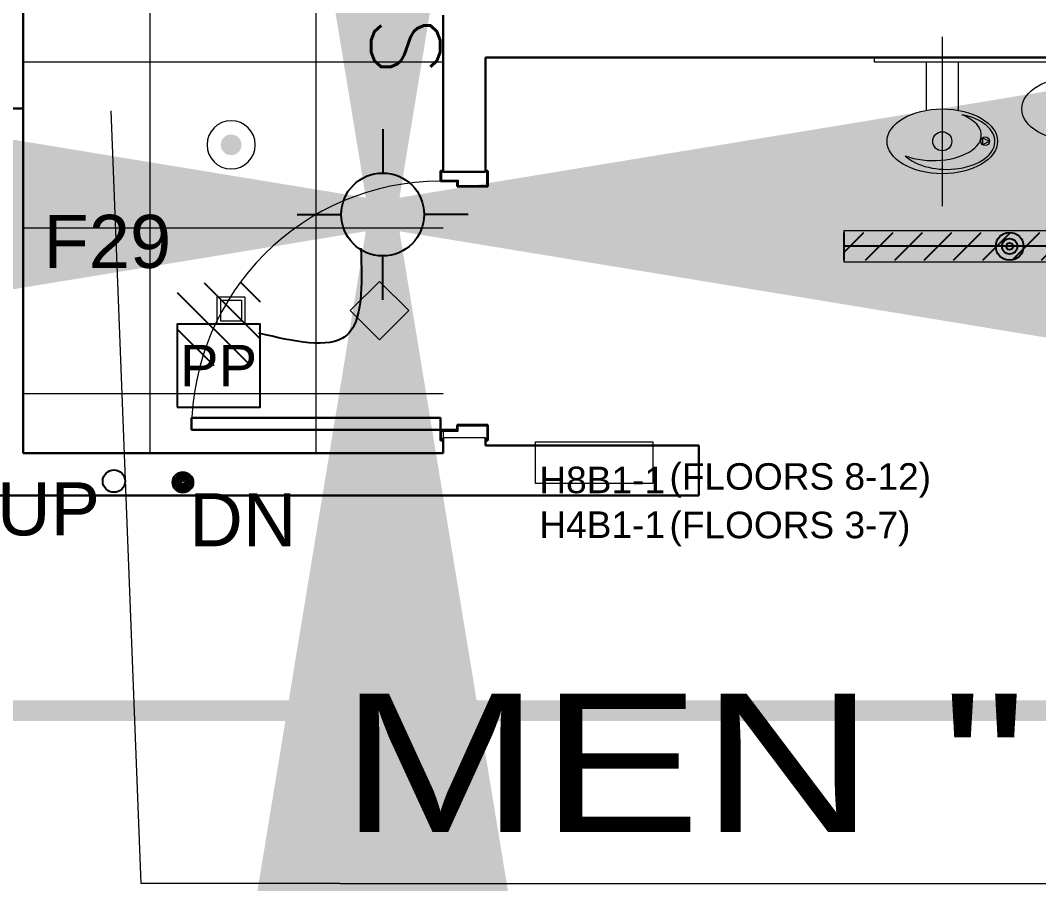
# Model space of a CAD drawing. Header units: inches. Extents: x -26500 to 0, y -3347 to 2257.
# Drawn here: x -21962.3 to -21814.9, y 487.7 to 612.7 of the extents above; entities that cross this region are included whole.
import ezdxf
from ezdxf.enums import TextEntityAlignment as Align

# ---------------------------------------------------------------- set-up
doc = ezdxf.new("R2010")
doc.units = ezdxf.units.IN
doc.header["$LTSCALE"] = 48
doc.header["$MEASUREMENT"] = 0
doc.linetypes.add('CENTER2', pattern=[1.125, 0.75, -0.125, 0.125, -0.125])
doc.linetypes.add('DASHED2', pattern=[0.375, 0.25, -0.125])
for name, color, linetype in [('A-Detl-Iden', 3, 'Continuous'), ('A104$0$A-AREA-IDEN', 8, 'Continuous'), ('A104$0$A-DOOR', 8, 'Continuous'), ('A104$0$A-DOOR-FRAM', 8, 'Continuous'), ('A104$0$A-FLOR-PFIX', 8, 'Continuous'), ('A104$0$A-FLOR-SPCL', 8, 'Continuous'), ('A104$0$A-WALL-FULL-INTR', 8, 'Continuous'), ('A604$0$A-CLNG-LITE', 3, 'Continuous'), ('A604$0$A-CLNG-MECH-SUPP', 8, 'Continuous'), ('A604$0$A-CLNG-PATT', 8, 'Continuous'), ('A604$0$br604_br604 - E-Lite', 3, 'Continuous'), ('E-Emer-lite', 1, 'Continuous'), ('E-Lite', 53, 'Continuous'), ('E-Lite-Circ', 52, 'Continuous'), ('E-Lite-Emer', 13, 'Continuous'), ('E-Lite-Swch @ 48', 53, 'Continuous'), ('E-Lite-Swch @ 96', 53, 'Continuous'), ('E-TEXT', 6, 'Continuous'), ('EWIRE', 2, 'Continuous'), ('EWIRE @ 48', 2, 'Continuous'), ('XREF', 7, 'Continuous')]:
    doc.layers.add(name, color=color, linetype=linetype)
doc.styles.add('A104$0$Arial', font='arial.ttf', dxfattribs={"height": 0.076839})
doc.styles.add('M08', font='arial.ttf', dxfattribs={"height": 7.68})
doc.styles.add('MAMEP ANNO', font='arial.ttf', dxfattribs={"height": 0.101562})
doc.styles.get("Standard").update_dxf_attribs({"font": 'simplex.shx'})
doc.dimstyles.new('STANDARD_WS', dxfattribs={"dimscale": 3.333333, "dimtxt": 0.18, "dimasz": 0.18, "dimexe": 0.18, "dimexo": 0.0625, "dimgap": 0.09, "dimtad": 0, "dimtih": 1, "dimtoh": 1, "dimdec": 4, "dimzin": 0, "dimdsep": 46, "dimlunit": 4, "dimtxsty": 'Standard', "dimcen": 0.09, "dimadec": 0, "dimazin": 0, "dimtfac": 1, "dimtdec": 4, "dimtofl": 0, "dimtmove": 0, "dimatfit": 3, "dimfxl": 1, "dimfrac": 2, "dimtolj": 1, "dimtzin": 0, "dimarcsym": 0})

# ---------------------------------------------------------------- blocks, each defined once
blk = doc.blocks.new('A104')
at = {"layer": 'A104$0$A-AREA-IDEN', "lineweight": 0}
blk.add_line((-21916.0803, 487.7276, 0.2066), (-21944.8242, 487.7276, 0.2066), dxfattribs=at)
at = {"layer": 'A104$0$A-AREA-IDEN', "lineweight": 13}
blk.add_line((-21916.0803, 487.7276, 0.2066), (-21764.1841, 487.7276, 0.2066), dxfattribs=at)
at = {"layer": 'A104$0$A-AREA-IDEN', "lineweight": 0, "elevation": 0.2066, "flags": 128}
blk.add_lwpolyline([(-21944.8242, 487.7276), (-21949.1856, 599.5631)], dxfattribs=at)
at = {"layer": 'A104$0$A-DOOR', "lineweight": 0}
blk.add_arc((-21901.5138, 553.3871), 36, 90, 180, dxfattribs=at)
at = {"layer": 'A104$0$A-DOOR', "lineweight": 30}
blk.add_3dface([(-21937.5138, 553.3871), (-21937.5138, 555.1371), (-21901.5138, 555.1371), (-21901.5138, 553.3871)], dxfattribs=at)
at = {"layer": 'A104$0$A-DOOR-FRAM', "lineweight": 30}
for p, q in [((-21901.514, 590.8885), (-21901.514, 589.3875)), ((-21901.514, 590.8885), (-21901.139, 590.8885)), ((-21894.6386, 590.8885), (-21895.0136, 590.8885)), ((-21894.6386, 588.637), (-21894.6386, 590.8885)), ((-21901.514, 589.3875), (-21899.0917, 589.3875)), ((-21899.0917, 589.3875), (-21899.0917, 588.637)), ((-21899.0917, 588.637), (-21894.6386, 588.637)), ((-21899.0917, 553.3875), (-21899.0917, 554.138)), ((-21899.0917, 554.138), (-21894.639, 554.138)), ((-21894.639, 554.138), (-21894.639, 551.8865)), ((-21901.514, 551.8865), (-21901.514, 553.3875)), ((-21901.514, 553.3875), (-21899.0917, 553.3875)), ((-21901.514, 551.8865), (-21901.139, 551.8865)), ((-21894.639, 551.8865), (-21895.014, 551.8865))]:
    blk.add_line(p, q, dxfattribs=at)
at = {"layer": 'A104$0$A-DOOR-FRAM', "lineweight": 13}
for p, q in [((-21901.3639, 590.7384), (-21901.3639, 589.5376)), ((-21901.3639, 590.7384), (-21901.139, 590.7384)), ((-21901.3639, 589.5376), (-21898.9416, 589.5376)), ((-21901.139, 590.8885), (-21901.139, 590.7384)), ((-21898.9416, 589.5376), (-21898.9416, 588.7871)), ((-21895.0136, 590.7384), (-21895.0136, 590.8885)), ((-21894.7887, 590.7384), (-21895.0136, 590.7384)), ((-21894.7887, 588.7871), (-21894.7887, 590.7384)), ((-21898.9416, 588.7871), (-21894.7887, 588.7871)), ((-21901.3639, 552.0366), (-21901.3639, 553.2374)), ((-21901.3639, 553.2374), (-21898.9416, 553.2374)), ((-21898.9416, 553.2374), (-21898.9416, 553.9879)), ((-21898.9416, 553.9879), (-21894.7891, 553.9879)), ((-21894.7891, 553.9879), (-21894.7891, 552.0366)), ((-21901.3639, 552.0366), (-21901.139, 552.0366)), ((-21901.139, 551.8865), (-21901.139, 552.0366)), ((-21894.7891, 552.0366), (-21895.014, 552.0366)), ((-21895.014, 552.0366), (-21895.014, 551.8865))]:
    blk.add_line(p, q, dxfattribs=at)
at = {"layer": 'A104$0$A-FLOR-PFIX', "lineweight": 0}
blk.add_line((-21828.8885, 610.2847), (-21828.8885, 585.8009), dxfattribs=at)
at = {"layer": 'A104$0$A-FLOR-PFIX', "lineweight": 13}
for p, q in [((-21838.7635, 607.2847), (-21799.5136, 607.2847)), ((-21838.7634, 607.2847), (-21838.7634, 606.6597)), ((-21838.7634, 606.6597), (-21799.5136, 606.6597)), ((-21831.201, 606.6597), (-21831.201, 599.6597)), ((-21826.576, 606.6597), (-21826.576, 599.6597)), ((-21823.0662, 595.6674), (-21823.0662, 594.6772)), ((-21823.0662, 595.6674), (-21822.0455, 595.1723)), ((-21822.0455, 595.1723), (-21823.0662, 594.6772))]:
    blk.add_line(p, q, dxfattribs=at)
for centre, radius in [((-21828.8884, 595.1723), 1.375), ((-21822.6759, 595.1723), 0.6304)]:
    blk.add_circle(centre, radius, dxfattribs=at)
for centre in [(-21809.3885, 599.8598), (-21828.8884, 595.1723)]:
    blk.add_ellipse(centre, major_axis=(7.9999, 0), ratio=0.58594617, dxfattribs=at)
for centre, major_axis, ratio, start_param, end_param in [((-21828.2634, 595.1723), (-6.9999, 0), 0.57989522, 0.54426023, 4.39286819), ((-21830.1921, 596.0611), (-6.9488, 0), 0.52986881, 0.94744166, 4.07663029)]:
    blk.add_ellipse(centre, major_axis=major_axis, ratio=ratio, start_param=start_param, end_param=end_param, dxfattribs=at)
at = {"layer": 'A104$0$A-FLOR-SPCL', "lineweight": 13}
blk.add_3dface([(-21887.7636, 551.6596), (-21870.7636, 551.6596), (-21870.7636, 545.6596), (-21887.7636, 545.6596)], dxfattribs=at)
at = {"layer": 'A104$0$A-WALL-FULL-INTR', "lineweight": 30}
for p, q in [((-21961.8886, 659.6597), (-21961.8886, 550.0346)), ((-21901.1386, 613.4097), (-21901.1386, 590.7384)), ((-21895.0136, 607.2847), (-21895.0136, 590.7384)), ((-21743.2636, 607.2847), (-21895.0136, 607.2847)), ((-21961.8886, 599.9096), (-21970.64, 599.9096)), ((-21901.1386, 590.7384), (-21895.0136, 590.7384)), ((-21901.1386, 552.2615), (-21901.1386, 550.0346)), ((-21895.0136, 552.2615), (-21895.0136, 551.1596)), ((-21864.1386, 551.1596), (-21895.0136, 551.1596)), ((-21864.1386, 551.1596), (-21864.1386, 543.9095)), ((-21901.1386, 550.0346), (-21961.8886, 550.0346)), ((-22042.4159, 543.9097), (-21961.8886, 543.9096)), ((-21961.8886, 543.9096), (-21864.1386, 543.9096))]:
    blk.add_line(p, q, dxfattribs=at)
at = {"layer": 'A104$0$A-WALL-FULL-INTR', "lineweight": 0, "ltscale": 0.197534}
blk.add_line((-21895.0136, 552.2615), (-21901.1386, 552.2615), dxfattribs=at)
at = {"layer": 'A104$0$A-AREA-IDEN', "lineweight": 13, "insert": (-21916.0813, 495.2066, 0.2066), "char_height": 19.999996, "attachment_point": 7, "line_spacing_factor": 0.6, "style": 'A104$0$Arial'}
blk.add_mtext('\\H1x;\\W1.24688;MEN "B"', dxfattribs=at)
blk = doc.blocks.new('*E760')
at = {"layer": 'A604$0$A-CLNG-LITE', "linetype": 'Continuous', "lineweight": 0}
h = blk.add_hatch(color=256, dxfattribs=at)
edge = h.paths.add_edge_path()
edge.add_arc((0, 0), 12, 0, 360)
blk = doc.blocks.new('A604')
at = {"layer": 'A604$0$A-CLNG-LITE', "lineweight": 0}
blk.add_ellipse((-21931.8, 594.66, 0), major_axis=(2.47, 2.47), ratio=1, start_param=5.497787, end_param=11.780972, dxfattribs=at)
at = {"layer": 'A604$0$A-CLNG-LITE', "lineweight": 13}
blk.add_3dface([(-21906.08, 570.66, 0), (-21910.32, 574.9, 0), (-21914.57, 570.66, 0), (-21910.32, 566.42, 0)], dxfattribs=at)
at = {"layer": 'A604$0$A-CLNG-LITE', "lineweight": 0}
for points in [[(-21933.8, 572.66, 0), (-21929.8, 572.66, 0), (-21929.8, 568.66, 0), (-21933.8, 568.66, 0)], [(-21933.3, 572.16, 0), (-21930.3, 572.16, 0), (-21930.3, 569.16, 0), (-21933.3, 569.16, 0)]]:
    blk.add_3dface(points, dxfattribs=at)
at = {"layer": 'A604$0$A-CLNG-MECH-SUPP', "lineweight": 0}
for p, q in [((-21961.89, 553.41, 0), (-21961.89, 550.66, 0)), ((-21901.14, 553.41, 0), (-21901.14, 550.66, 0))]:
    blk.add_line(p, q, dxfattribs=at)
at = {"layer": 'A604$0$A-CLNG-PATT', "lineweight": 0}
for p, q in [((-21943.51, 550.03, 0), (-21943.51, 762.66, 0)), ((-21919.51, 550.03, 0), (-21919.51, 762.66, 0)), ((-21961.89, 606.66, 0), (-21901.14, 606.66, 0)), ((-21961.89, 582.66, 0), (-21901.14, 582.66, 0)), ((-21961.89, 558.66, 0), (-21901.14, 558.66, 0))]:
    blk.add_line(p, q, dxfattribs=at)
at = {"layer": 'A604$0$br604_br604 - E-Lite', "lineweight": 13}
blk.add_3dface([(-21843.14, 577.72), (-21795.14, 577.72), (-21795.14, 582.22), (-21843.14, 582.22)], dxfattribs=at)
blk.add_3dface([(-21843.14, 577.72), (-21795.14, 577.72), (-21795.14, 582.22), (-21843.14, 582.22)], dxfattribs=at)
blk.add_3dface([(-21843.14, 577.72), (-21795.14, 577.72), (-21795.14, 582.22), (-21843.14, 582.22)], dxfattribs=at)
at = {"layer": 'A604$0$A-CLNG-LITE', "lineweight": 0, "xscale": 0.125, "yscale": 0.125, "zscale": 1.25e-11}
blk.add_blockref('*E760', (-21931.8, 594.66, 0), dxfattribs=at)
blk = doc.blocks.new('LTG-Switch-Anno')
at = {"color": 0, "linetype": 'ByBlock'}
blk.add_text('S', height=0.1042, dxfattribs=at).set_placement((0, -0.1094), align=Align.CENTER)
at = {"color": 6, "style": 'MAMEP ANNO'}
blk.add_attdef('SUB', (0.0521, -0.125), '', height=0.0729, dxfattribs=at)
blk = doc.blocks.new('LTG-SwitchPP-Anno')
at = {"color": 0, "linetype": 'ByBlock'}
blk.add_lwpolyline([(-0.125, -0.125), (0.125, -0.125), (0.125, 0.125), (-0.125, 0.125)], close=True, dxfattribs=at)
at = {"color": 0, "linetype": 'ByBlock', "style": 'MAMEP ANNO'}
blk.add_text('PP', height=0.125, dxfattribs=at).set_placement((0, 0), align=Align.MIDDLE_CENTER)
blk = doc.blocks.new('LFIND4')
for p, q in [((-24, 2), (-24, -2)), ((24, 2), (24, -2)), ((24, 0), (-24, 0))]:
    blk.add_line(p, q)
for radius in [2, 1.12, 0.5]:
    blk.add_circle((0, 0), radius)
blk = doc.blocks.new('PWR-CondDn-Anno')
at = {"color": 0, "linetype": 'ByBlock'}
for radius in [0.0312, 0.026, 0.0208, 0.0156, 0.0104, 0.00521]:
    blk.add_circle((0, 0), radius, dxfattribs=at)
blk = doc.blocks.new('LTG-DTSensor-Anno')
at = {"color": 0, "linetype": 'ByBlock'}
blk.add_circle((0, 0), 0.0625, dxfattribs=at)
for points in [[(0.0218, 0.1288), (-0.0218, 0.1286), (-0.0004, 0.2596)], [(-0.1288, -0.0218), (-0.1286, 0.0218), (-0.2596, 0.0004)], [(0.1288, -0.0218), (0.1286, 0.0218), (0.2596, 0.0004)], [(0.0218, -0.1288), (-0.0218, -0.1286), (-0.0004, -0.2596)]]:
    blk.add_solid(points, dxfattribs=at)
for points in [[(0, 0.1287), (0, 0.0625)], [(-0.1287, 0), (-0.0625, 0)], [(0.1287, 0), (0.0625, 0)], [(0, -0.1287), (0, -0.0625)]]:
    blk.add_leader(points, dimstyle='STANDARD_WS', override={"dimscale": 192, "dimasz": 0.125, "dimgap": 0.09, "dimtad": 0, "dimfrac": 0}, dxfattribs=at)

msp = doc.modelspace()

# ---------------------------------------------------------------- hatches: boundary and pattern name
at = {"layer": 'E-Emer-lite'}
h = msp.add_hatch(dxfattribs=at)
h.set_pattern_fill('ANSI31', color=256, scale=30, angle=90.0676)
h.set_pattern_definition([(135.067582, (-24355.342, 25824.2445), (-2.64852087, -2.6547763), [])])
h.paths.add_polyline_path([(-21939.57, 562.7), (-21939.62, 574.7), (-21927.62, 574.72), (-21927.57, 562.72)])
at = {"layer": 'E-Lite-Emer'}
h = msp.add_hatch(dxfattribs=at)
h.set_pattern_fill('ANSI31', color=256, scale=24, angle=180, style=0)
h.set_pattern_definition([(225, (-23914.6636, 3301.722), (2.1213203, -2.1213203), [])])
h.paths.add_polyline_path([(-21795.14, 581.97), (-21843.14, 581.97), (-21843.14, 577.97), (-21795.14, 577.97)])

# ---------------------------------------------------------------- linework, layer by layer
at = {"layer": 'A-Detl-Iden', "linetype": 'DASHED2', "const_width": 3, "flags": 128}
msp.add_lwpolyline([(-22145.19, 1044.51), (-21552.64, 1044.51, -0.414214), (-21528.64, 1020.51), (-21528.64, 536.77, -0.414214), (-21552.64, 512.77), (-22145.19, 512.77, -0.414214), (-22169.19, 536.77), (-22169.19, 1020.51, -0.414214)], format="xyb", close=True, dxfattribs=at)
at = {"layer": 'E-Lite-Circ', "linetype": 'CENTER2'}
msp.add_spline([(-21913.02, 579.71), (-21915.21, 567), (-21927.77, 567.39)], degree=3, dxfattribs=at)
at = {"layer": 'EWIRE'}
msp.add_circle((-21948.76, 545.99), 1.62, dxfattribs=at)

# ---------------------------------------------------------------- block references
at = {"layer": 'E-Lite'}
msp.add_blockref('LFIND4', (-21819.14, 579.97), dxfattribs=at)
at = {"layer": 'E-Lite-Swch @ 48', "xscale": 48, "yscale": 48, "zscale": 48}
msp.add_blockref('LTG-SwitchPP-Anno', (-21933.62, 562.7), dxfattribs=at)
at = {"layer": 'E-Lite-Swch @ 96', "xscale": 96, "yscale": 96, "zscale": 96, "rotation": 270}
msp.add_blockref('LTG-Switch-Anno', (-21901.04, 608.94), dxfattribs=at)
at = {"layer": 'E-Lite-Swch @ 96', "xscale": 96, "yscale": 96, "zscale": 96}
msp.add_blockref('LTG-DTSensor-Anno', (-21909.87, 584.58, 0), dxfattribs=at)
at = {"layer": 'EWIRE @ 48', "xscale": 48, "yscale": 48, "zscale": 48}
msp.add_blockref('PWR-CondDn-Anno', (-21938.78, 545.81), dxfattribs=at)
at = {"layer": 'XREF'}
for name in ['A104', 'A604']:
    msp.add_blockref(name, (0, 0), dxfattribs=at)

# ---------------------------------------------------------------- texts
at = {"layer": 'E-TEXT', "style": 'M08'}
for s, height, p in [('F29', 7.68, (-21958.96, 576.84)), ('(FLOORS 8-12)', 3.84, (-21868.37, 544.74, 0)), ('H8B1-1', 3.84, (-21887.2, 544.24, 0)), ('UP', 7.68, (-21965.68, 538.13)), ('DN', 7.68, (-21937.85, 536.56)), ('H4B1-1', 3.84, (-21887.2, 537.76, 0)), ('(FLOORS 3-7)', 3.84, (-21868.37, 537.72, 0))]:
    msp.add_text(s, height=height, dxfattribs=at).set_placement(p)

doc.saveas('drawing.dxf')
